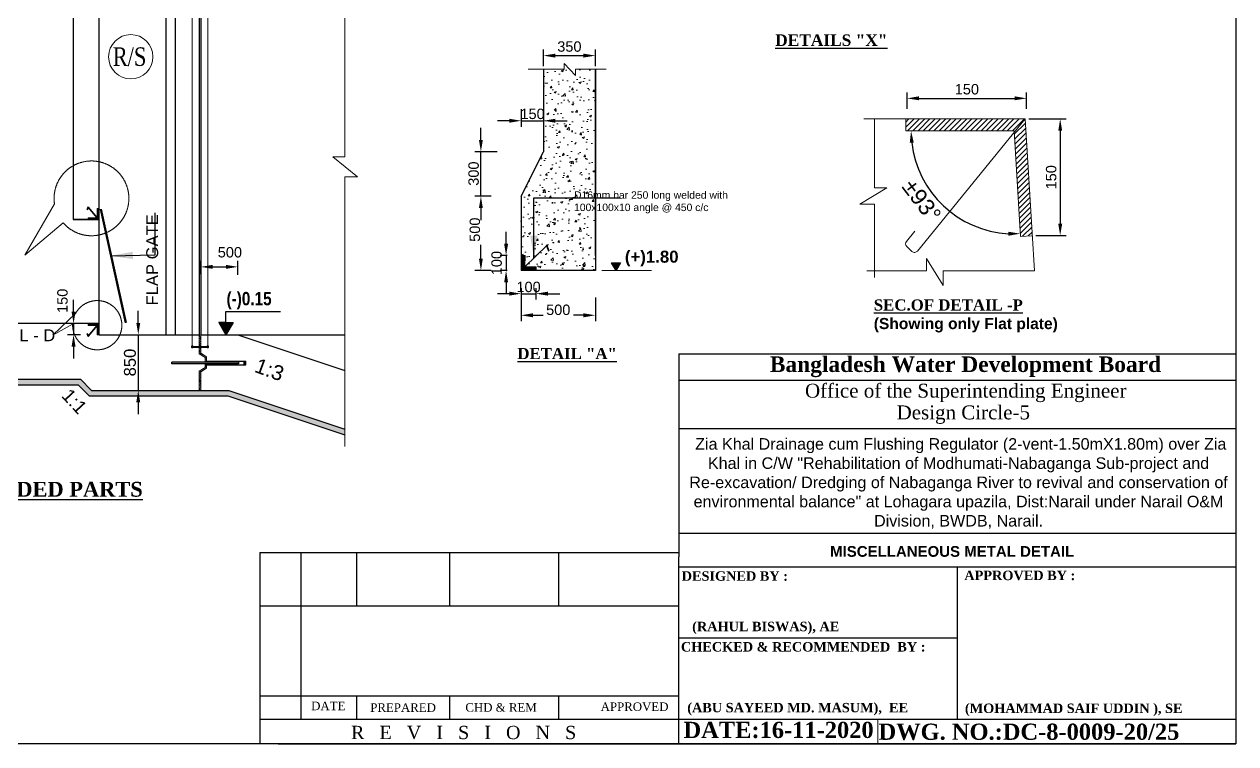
# Model space of a CAD drawing. Extents: x -358915 to 1258323, y -1667244 to -305611.
# Drawn here: x 835896 to 852219, y -1490197 to -1480505 of the extents above; entities that cross this region are included whole.
import ezdxf

# ---------------------------------------------------------------- set-up
doc = ezdxf.new("R2010")
doc.units = 0
doc.header["$LTSCALE"] = 300
doc.header["$MEASUREMENT"] = 0
doc.linetypes.add('DASHED2', pattern=[9.525, 6.35, -3.175])
doc.layers.get('0').update_dxf_attribs({"linetype": 'CONTINUOUS'})
doc.layers.get('DEFPOINTS').update_dxf_attribs({"linetype": 'CONTINUOUS'})
for name, color, linetype, lineweight in [('Dim', 7, 'CONTINUOUS', 9), ('Grid Line_Outer', 7, 'CONTINUOUS', 5), ('HATCH', 252, 'CONTINUOUS', 5), ('Left Bank Profile', 7, 'CONTINUOUS', 25), ('line2', 3, 'CONTINUOUS', 30)]:
    doc.layers.add(name, color=color, linetype=linetype, lineweight=lineweight)
for name, color, linetype in [('DOTTED', 240, 'DASHED2'), ('LINE', 7, 'CONTINUOUS'), ('TEXT', 10, 'CONTINUOUS')]:
    doc.layers.add(name, color=color, linetype=linetype)
doc.styles.add('Arial', font='arial.ttf')
doc.styles.add('DIM', font='isocp3.shx')
doc.styles.add('SH-T2', font='arial.ttf', dxfattribs={"width": 0.8})
doc.dimstyles.new('dim_150', dxfattribs={"dimtxt": 300, "dimasz": 300, "dimexe": 300, "dimexo": 100, "dimgap": 100, "dimtad": 1, "dimdec": 0, "dimzin": 0, "dimdsep": 46, "dimtxsty": 'DIM', "dimcen": 150, "dimclrd": 5, "dimclre": 5, "dimclrt": 7, "dimadec": 0, "dimazin": 0, "dimtfac": 1, "dimtdec": 0, "dimtmove": 0, "dimatfit": 3, "dimfxl": 20, "dimtolj": 1, "dimtzin": 0, "dimarcsym": 0})
doc.dimstyles.new('dim_80', dxfattribs={"dimtxt": 160, "dimasz": 160, "dimexe": 80, "dimexo": 40, "dimgap": 50, "dimtad": 1, "dimdec": 0, "dimzin": 0, "dimdsep": 46, "dimtxsty": 'DIM', "dimcen": 0.09, "dimclrd": 5, "dimclre": 5, "dimclrt": 7, "dimadec": 0, "dimazin": 0, "dimtfac": 1, "dimtdec": 0, "dimtmove": 0, "dimatfit": 3, "dimfxl": 1, "dimtolj": 1, "dimtzin": 0, "dimarcsym": 0})
pattern_1 = [(37.5, (420832.482, -1504263.223), (-0.31496679, 9.63411885), [0, -7.6, 0, -8.5, 0, -8.125]), (7.5, (420832.482, -1504263.223), (8.84888353, 14.11073033), [0, -4.1, 0, -6.85, 0, -2.625]), (327.5, (420826.332, -1504263.223), (15.57070931, 0.02829527), [0, -2.5, 0, -9, 0, -11.75]), (317.5, (420826.332, -1504263.223), (15.03063302, 4.38837782), [0, -1.25, 0, -5.9, 0, -6.75])]

# ---------------------------------------------------------------- blocks, each defined once
blk = doc.blocks.new('*D1010')
at = {"layer": 'DEFPOINTS', "color": 0, "ltscale": 500, "transparency": 16777216}
for p in [(837269, -1484687), (837269, -1485437), (837433, -1485437)]:
    blk.add_point(p, dxfattribs=at)
at = {"layer": 'Dim', "color": 5, "lineweight": -2, "ltscale": 500, "transparency": 16777216}
for p, q in [((837433, -1484527), (837433, -1484367)), ((837309, -1484687), (837513, -1484687)), ((837433, -1484687), (837433, -1485437)), ((837309, -1485437), (837513, -1485437)), ((837433, -1485597), (837433, -1485757))]:
    blk.add_line(p, q, dxfattribs=at)
at = {"layer": 'Dim', "color": 5, "ltscale": 500, "transparency": 16777216}
for points in [[(837406, -1484527), (837459, -1484527), (837433, -1484687)], [(837406, -1485597), (837459, -1485597), (837433, -1485437)]]:
    blk.add_solid(points, dxfattribs=at)
at = {"layer": 'Dim', "color": 7, "ltscale": 500, "transparency": 16777216, "insert": (837321, -1485062), "char_height": 160, "attachment_point": 5, "rotation": 90, "style": 'Arial'}
blk.add_mtext('\\A1;850', dxfattribs=at)
blk = doc.blocks.new('*D1012')
at = {"layer": 'DEFPOINTS', "color": 0, "ltscale": 500, "transparency": 16777216}
for p in [(838774, -1483773), (838274, -1483911), (838774, -1483921)]:
    blk.add_point(p, dxfattribs=at)
at = {"layer": 'Dim', "color": 5, "lineweight": -2, "ltscale": 500, "transparency": 16777216}
for p, q in [((838274, -1483871), (838274, -1483693)), ((838434, -1483773), (838614, -1483773)), ((838774, -1483881), (838774, -1483693))]:
    blk.add_line(p, q, dxfattribs=at)
at = {"layer": 'Dim', "color": 5, "ltscale": 500, "transparency": 16777216}
for points in [[(838434, -1483746), (838434, -1483799), (838274, -1483773)], [(838614, -1483746), (838614, -1483799), (838774, -1483773)]]:
    blk.add_solid(points, dxfattribs=at)
at = {"layer": 'Dim', "color": 7, "ltscale": 500, "transparency": 16777216, "insert": (838667, -1483577), "char_height": 140, "attachment_point": 5, "style": 'Arial'}
blk.add_mtext('\\A1;500', dxfattribs=at)
blk = doc.blocks.new('*D1014')
at = {"layer": 'DEFPOINTS', "color": 0, "ltscale": 500, "transparency": 16777216}
for p in [(836693, -1484537), (836561, -1484687), (836693, -1484687)]:
    blk.add_point(p, dxfattribs=at)
at = {"layer": 'Dim', "color": 5, "lineweight": -2, "ltscale": 500, "transparency": 16777216}
for p, q in [((836561, -1484377), (836561, -1484217)), ((836653, -1484537), (836481, -1484537)), ((836561, -1484537), (836561, -1484687)), ((836653, -1484687), (836481, -1484687)), ((836561, -1484847), (836561, -1485007))]:
    blk.add_line(p, q, dxfattribs=at)
at = {"layer": 'Dim', "color": 5, "ltscale": 500, "transparency": 16777216}
for points in [[(836534, -1484377), (836588, -1484377), (836561, -1484537)], [(836534, -1484847), (836588, -1484847), (836561, -1484687)]]:
    blk.add_solid(points, dxfattribs=at)
at = {"layer": 'Dim', "color": 7, "ltscale": 500, "transparency": 16777216, "insert": (836412, -1484230), "char_height": 140, "attachment_point": 5, "rotation": 90, "style": 'Arial'}
blk.add_mtext('\\A1;150', dxfattribs=at)
blk = doc.blocks.new('*D1021')
at = {"layer": 'DEFPOINTS', "color": 0, "ltscale": 500, "transparency": 16777216}
for p in [(842591, -1481610), (842891, -1481605), (842891, -1481805)]:
    blk.add_point(p, dxfattribs=at)
at = {"layer": 'Dim', "color": 5, "lineweight": -2, "ltscale": 500, "transparency": 16777216}
for p, q in [((842591, -1481650), (842591, -1481885)), ((842891, -1481645), (842891, -1481885)), ((842431, -1481805), (842271, -1481805)), ((842591, -1481805), (842891, -1481805)), ((843051, -1481805), (843211, -1481805))]:
    blk.add_line(p, q, dxfattribs=at)
at = {"layer": 'Dim', "color": 5, "ltscale": 500, "transparency": 16777216}
for points in [[(842431, -1481778), (842431, -1481831), (842591, -1481805)], [(843051, -1481778), (843051, -1481831), (842891, -1481805)]]:
    blk.add_solid(points, dxfattribs=at)
at = {"layer": 'Dim', "color": 7, "ltscale": 500, "transparency": 16777216, "insert": (842745, -1481713), "char_height": 140, "attachment_point": 5, "style": 'Arial'}
blk.add_mtext('\\A1;150', dxfattribs=at)
blk = doc.blocks.new('*D1022')
at = {"layer": 'DEFPOINTS', "color": 0, "ltscale": 500, "transparency": 16777216}
for p in [(842225, -1482822), (842049, -1483822), (842225, -1483822)]:
    blk.add_point(p, dxfattribs=at)
at = {"layer": 'Dim', "color": 5, "lineweight": -2, "ltscale": 500, "transparency": 16777216}
for p, q in [((842185, -1482822), (841969, -1482822)), ((842049, -1482982), (842049, -1483067)), ((842049, -1483662), (842049, -1483476)), ((842185, -1483822), (841969, -1483822))]:
    blk.add_line(p, q, dxfattribs=at)
at = {"layer": 'Dim', "color": 5, "ltscale": 500, "transparency": 16777216}
for points in [[(842022, -1482982), (842075, -1482982), (842049, -1482822)], [(842022, -1483662), (842075, -1483662), (842049, -1483822)]]:
    blk.add_solid(points, dxfattribs=at)
at = {"layer": 'Dim', "color": 7, "ltscale": 500, "transparency": 16777216, "insert": (841968, -1483272), "char_height": 140, "attachment_point": 5, "rotation": 90, "style": 'Arial'}
blk.add_mtext('\\A1;500', dxfattribs=at)
blk = doc.blocks.new('*D1023')
at = {"layer": 'DEFPOINTS', "color": 0, "ltscale": 500, "transparency": 16777216}
for p in [(842049, -1482222), (842307, -1482222), (842225, -1482822)]:
    blk.add_point(p, dxfattribs=at)
at = {"layer": 'Dim', "color": 5, "lineweight": -2, "ltscale": 500, "transparency": 16777216}
for p, q in [((842049, -1482062), (842049, -1481902)), ((842267, -1482222), (841969, -1482222)), ((842049, -1482822), (842049, -1482222)), ((842185, -1482822), (841969, -1482822)), ((842049, -1482982), (842049, -1483142))]:
    blk.add_line(p, q, dxfattribs=at)
at = {"layer": 'Dim', "color": 5, "ltscale": 500, "transparency": 16777216}
for points in [[(842022, -1482062), (842075, -1482062), (842049, -1482222)], [(842022, -1482982), (842075, -1482982), (842049, -1482822)]]:
    blk.add_solid(points, dxfattribs=at)
at = {"layer": 'Dim', "color": 7, "ltscale": 500, "transparency": 16777216, "insert": (841951, -1482517), "char_height": 140, "attachment_point": 5, "rotation": 90, "style": 'Arial'}
blk.add_mtext('\\A1;300', dxfattribs=at)
blk = doc.blocks.new('*D1024')
at = {"layer": 'DEFPOINTS', "color": 0, "ltscale": 500, "transparency": 16777216}
for p in [(842591, -1484021), (842791, -1484021), (842791, -1484134)]:
    blk.add_point(p, dxfattribs=at)
at = {"layer": 'Dim', "color": 5, "lineweight": -2, "ltscale": 500, "transparency": 16777216}
for p, q in [((842431, -1484134), (842271, -1484134)), ((842591, -1484061), (842591, -1484214)), ((842591, -1484134), (842791, -1484134)), ((842791, -1484061), (842791, -1484214)), ((842951, -1484134), (843111, -1484134))]:
    blk.add_line(p, q, dxfattribs=at)
at = {"layer": 'Dim', "color": 5, "ltscale": 500, "transparency": 16777216}
for points in [[(842431, -1484107), (842431, -1484160), (842591, -1484134)], [(842951, -1484107), (842951, -1484160), (842791, -1484134)]]:
    blk.add_solid(points, dxfattribs=at)
at = {"layer": 'Dim', "color": 7, "ltscale": 500, "transparency": 16777216, "insert": (842691, -1484044), "char_height": 140, "attachment_point": 5, "style": 'Arial'}
blk.add_mtext('\\A1;100', dxfattribs=at)
blk = doc.blocks.new('*D1025')
at = {"layer": 'DEFPOINTS', "color": 0, "ltscale": 500, "transparency": 16777216}
for p in [(842443, -1483621), (842388, -1483822), (842443, -1483822)]:
    blk.add_point(p, dxfattribs=at)
at = {"layer": 'Dim', "color": 5, "lineweight": -2, "ltscale": 500, "transparency": 16777216}
for p, q in [((842388, -1483461), (842388, -1483301)), ((842403, -1483621), (842308, -1483621)), ((842388, -1483621), (842388, -1483822)), ((842403, -1483822), (842308, -1483822)), ((842388, -1483982), (842388, -1484142))]:
    blk.add_line(p, q, dxfattribs=at)
at = {"layer": 'Dim', "color": 5, "ltscale": 500, "transparency": 16777216}
for points in [[(842362, -1483461), (842415, -1483461), (842388, -1483621)], [(842362, -1483982), (842415, -1483982), (842388, -1483822)]]:
    blk.add_solid(points, dxfattribs=at)
at = {"layer": 'Dim', "color": 7, "ltscale": 500, "transparency": 16777216, "insert": (842261, -1483722), "char_height": 140, "attachment_point": 5, "rotation": 90, "style": 'Arial'}
blk.add_mtext('\\A1;100', dxfattribs=at)
blk = doc.blocks.new('*D1026')
at = {"layer": 'DEFPOINTS', "color": 0, "ltscale": 500, "transparency": 16777216}
for p in [(842591, -1484146), (843591, -1484146), (843591, -1484425)]:
    blk.add_point(p, dxfattribs=at)
at = {"layer": 'Dim', "color": 5, "lineweight": -2, "ltscale": 500, "transparency": 16777216}
for p, q in [((842591, -1484186), (842591, -1484505)), ((843591, -1484186), (843591, -1484505)), ((842751, -1484425), (842887, -1484425)), ((843431, -1484425), (843296, -1484425))]:
    blk.add_line(p, q, dxfattribs=at)
at = {"layer": 'Dim', "color": 5, "ltscale": 500, "transparency": 16777216}
for points in [[(842751, -1484398), (842751, -1484452), (842591, -1484425)], [(843431, -1484398), (843431, -1484452), (843591, -1484425)]]:
    blk.add_solid(points, dxfattribs=at)
at = {"layer": 'Dim', "color": 7, "ltscale": 500, "transparency": 16777216, "insert": (843091, -1484352), "char_height": 140, "attachment_point": 5, "style": 'Arial'}
blk.add_mtext('\\A1;500', dxfattribs=at)
blk = doc.blocks.new('*D1027')
at = {"layer": 'DEFPOINTS', "color": 0, "ltscale": 500, "transparency": 16777216}
for p in [(843591, -1480927), (842891, -1481110), (843591, -1481110)]:
    blk.add_point(p, dxfattribs=at)
at = {"layer": 'Dim', "color": 5, "lineweight": -2, "ltscale": 500, "transparency": 16777216}
for p, q in [((842891, -1481070), (842891, -1480847)), ((843591, -1481070), (843591, -1480847)), ((843051, -1480927), (843431, -1480927))]:
    blk.add_line(p, q, dxfattribs=at)
at = {"layer": 'Dim', "color": 5, "ltscale": 500, "transparency": 16777216}
for points in [[(843051, -1480901), (843051, -1480954), (842891, -1480927)], [(843431, -1480901), (843431, -1480954), (843591, -1480927)]]:
    blk.add_solid(points, dxfattribs=at)
at = {"layer": 'Dim', "color": 7, "ltscale": 500, "transparency": 16777216, "insert": (843241, -1480806), "char_height": 140, "attachment_point": 5, "style": 'Arial'}
blk.add_mtext('\\A1;350', dxfattribs=at)
blk = doc.blocks.new('huk')
at = {"layer": 'Dim'}
h = blk.add_hatch(dxfattribs=at)
h.set_pattern_fill('ANSI31', color=15)
h.set_pattern_definition([(45, (-358365.36117, -19477.47705), (-0.08838834765, 0.08838834765), [])])
h.paths.add_polyline_path([(13, 3, 0.75964), (-13, 3), (-94, 3, 4.674984), (-94, -6), (-12, -6, 0.637498), (12, -6), (94, -6, 4.674984), (94, 3)])
h.paths.add_polyline_path([(-6, 0, -1), (6, 0, -1)], flags=16)
at = {"layer": 'DOTTED', "color": 8}
for points in [[(-94, 3), (-13, 3)], [(13, 3), (94, 3)], [(-94, -6), (-12, -6)], [(12, -6), (94, -6)]]:
    blk.add_lwpolyline(points, dxfattribs=at)
blk.add_circle((0, 0), 6.04, dxfattribs=at)
for centre, radius, start, end in [((-104, -1), 11, 24.1477, 335.8523), ((0, 0), 13, 15.5565, 164.4435), ((104, -1), 11, 204.1477, 155.8523), ((0, 0), 13, 204.9652, 335.0348)]:
    blk.add_arc(centre, radius, start, end, dxfattribs=at)
blk = doc.blocks.new('*D1028')
at = {"layer": 'DEFPOINTS', "color": 0, "ltscale": 500, "transparency": 16777216}
for p in [(847774, -1481940), (849232, -1481940), (849232, -1481940), (848586, -1483169), (849317, -1483362)]:
    blk.add_point(p, dxfattribs=at)
at = {"layer": 'Dim', "color": 5, "lineweight": -2, "ltscale": 500, "transparency": 16777216}
blk.add_arc((849232, -1481940), 1388, 186.6062, 266.8022, dxfattribs=at)
at = {"layer": 'Dim', "color": 5, "ltscale": 500, "transparency": 16777216}
for points in [[(847826, -1482102), (847880, -1482099), (847844, -1481940)], [(849155, -1483300), (849155, -1483353), (849315, -1483326)]]:
    blk.add_solid(points, dxfattribs=at)
at = {"layer": 'Dim', "color": 7, "ltscale": 500, "transparency": 16777216, "insert": (847987, -1482882), "char_height": 140, "attachment_point": 5, "rotation": 307.1104, "style": 'Arial'}
blk.add_mtext('\\A1;{\\H1.5625x;%%P93°}', dxfattribs=at)
blk = doc.blocks.new('*D1029')
at = {"layer": 'DEFPOINTS', "color": 0, "ltscale": 500, "transparency": 16777216}
for p in [(849392, -1481780), (849486, -1483352), (849853, -1483352)]:
    blk.add_point(p, dxfattribs=at)
at = {"layer": 'Dim', "color": 5, "lineweight": -2, "ltscale": 500, "transparency": 16777216}
for p, q in [((849432, -1481780), (849933, -1481780)), ((849853, -1481940), (849853, -1483192)), ((849526, -1483352), (849933, -1483352))]:
    blk.add_line(p, q, dxfattribs=at)
at = {"layer": 'Dim', "color": 5, "ltscale": 500, "transparency": 16777216}
for points in [[(849827, -1481940), (849880, -1481940), (849853, -1481780)], [(849827, -1483192), (849880, -1483192), (849853, -1483352)]]:
    blk.add_solid(points, dxfattribs=at)
at = {"layer": 'Dim', "color": 7, "ltscale": 500, "transparency": 16777216, "insert": (849732, -1482566), "char_height": 140, "attachment_point": 5, "rotation": 90, "style": 'Arial'}
blk.add_mtext('\\A1;150', dxfattribs=at)
blk = doc.blocks.new('*D1030')
at = {"layer": 'DEFPOINTS', "color": 0, "ltscale": 500, "transparency": 16777216}
for p in [(849400, -1481503), (847791, -1481682), (849400, -1481682)]:
    blk.add_point(p, dxfattribs=at)
at = {"layer": 'Dim', "color": 5, "lineweight": -2, "ltscale": 500, "transparency": 16777216}
for p, q in [((847791, -1481642), (847791, -1481423)), ((847951, -1481503), (849240, -1481503)), ((849400, -1481642), (849400, -1481423))]:
    blk.add_line(p, q, dxfattribs=at)
at = {"layer": 'Dim', "color": 5, "ltscale": 500, "transparency": 16777216}
for points in [[(847951, -1481476), (847951, -1481529), (847791, -1481503)], [(849240, -1481476), (849240, -1481529), (849400, -1481503)]]:
    blk.add_solid(points, dxfattribs=at)
at = {"layer": 'Dim', "color": 7, "ltscale": 500, "transparency": 16777216, "insert": (848596, -1481381), "char_height": 140, "attachment_point": 5, "style": 'Arial'}
blk.add_mtext('\\A1;150', dxfattribs=at)

msp = doc.modelspace()

# ---------------------------------------------------------------- hatches: boundary and pattern name
at = {"lineweight": 15}
h = msp.add_hatch(dxfattribs=at)
h.set_pattern_fill('ANSI31', color=256, scale=400)
h.set_pattern_definition([(45, (580459.48, -1501790.67), (-35.355339, 35.355339), [])])
h.paths.add_polyline_path([(849383, -1481780.4), (847773.5, -1481780.4), (847773.5, -1481940.4), (849232.2, -1481940.4), (849316.9, -1483362.3), (849476.6, -1483352.8)])
at = {"layer": 'Dim'}
h = msp.add_hatch(dxfattribs=at)
h.set_pattern_fill('AR-CONC', color=8, scale=40)
h.set_pattern_definition([(50, (554507.2, -1522727.68), (286.90407, -25.10085), [30, -330]), (355, (554507.2, -1522727.68), (-55.50053, 300.87685), [24, -264]), (100.45144, (554531.12, -1522729.77), (231.40354, 275.776), [25.49608, -280.45684]), (46.1842, (554507.2, -1522647.68), (426.89653, -66.2077), [45, -495]), (96.63564, (554542.8, -1522653.2), (373.8648, 389.64744), [38.24414, -420.6855]), (351.18416, (554507.2, -1522647.7), (373.8648, 389.64744), [36, -396]), (21, (554547.2, -1522667.68), (238.76282, -161.04756), [30, -330]), (326, (554547.2, -1522667.68), (97.32613, 290.06002), [24, -264]), (71.45144, (554567.1, -1522681.1), (336.08895, 129.01246), [25.49608, -280.45684]), (37.5, (554507.21, -1522727.68), (4.863942, 133.15754), [0, -260.8, 0, -268, 0, -265]), (7.5, (554507.21, -1522727.68), (105.227815, 157.764685), [0, -152.8, 0, -254.8, 0, -101]), (327.5, (554418.01, -1522727.68), (213.528974, -9.02195), [0, -100, 0, -312, 0, -414]), (317.5, (554378, -1522727.68), (233.27447, 40.04199), [0, -130, 0, -207.2, 0, -294])])
h.paths.add_polyline_path([(842591.3, -1482821.8), (842591.3, -1483621.8), (842644.1, -1483621.8), (842640, -1483774.2), (842841.3, -1483774.2), (842841.3, -1483821.8), (842937.4, -1483821.8), (843591.3, -1483821.8), (843591.3, -1481108.1), (843322.2, -1481108.1), (843322.2, -1481193.9), (843171, -1481032.4), (843171, -1481108.1), (842891.3, -1481108.1), (842891.3, -1482221.8)])
h = msp.add_hatch(dxfattribs=at)
h.set_pattern_fill('ANSI31', color=8, scale=0.315)
h.set_pattern_definition([(45, (735423.417193, -1516916.415108), (-0.027842329509, 0.027842329509), [])])
h.paths.add_polyline_path([(843930.3, -1483719.1), (843869.7, -1483719.1), (843869.7, -1483821.7)])
h.paths.add_polyline_path([(843869.7, -1483719.1), (843809, -1483719.1), (843869.7, -1483821.7)])
h = msp.add_hatch(dxfattribs=at)
h.set_pattern_fill('ANSI31', color=8, scale=0.5)
h.set_pattern_definition([(45, (666476.70377, -1537218.00254), (-0.044194173824, 0.044194173824), [])])
h.paths.add_polyline_path([(838709.9, -1484523.8), (838613.6, -1484523.8), (838613.6, -1484686.7)])
h.paths.add_polyline_path([(838613.6, -1484523.8), (838517.4, -1484523.8), (838613.6, -1484686.7)])
h = msp.add_hatch(dxfattribs=at)
h.set_pattern_fill('AR-SAND', color=8, scale=5)
h.set_pattern_definition(pattern_1)
h.paths.add_polyline_path([(838254.1, -1484686.7), (838274.1, -1484686.7), (838274.1, -1484936.7), (838354.1, -1484986.7), (838354.1, -1485030.6), (838334.1, -1485030.6), (838334.1, -1484993.8), (838254.1, -1484943.8)])
h = msp.add_hatch(color=15, dxfattribs=at)
h.dxf.hatch_style = 1
h.paths.add_polyline_path([(837884.3, -1485057.6), (837884.3, -1485077.6), (838783.7, -1485077.6), (838783.7, -1485057.6)])
h = msp.add_hatch(dxfattribs=at)
h.set_pattern_fill('AR-SAND', color=8, scale=5)
h.set_pattern_definition(pattern_1)
h.paths.add_polyline_path([(838254, -1485436.6), (838274, -1485436.6), (838274.1, -1485186.7), (838354.1, -1485136.7), (838354.1, -1485092.8), (838334.1, -1485092.8), (838334.1, -1485129.6), (838254.1, -1485179.6)])
h = msp.add_hatch(color=15, dxfattribs=at)
h.dxf.hatch_style = 1
h.paths.add_polyline_path([(838858.6, -1485042.8), (838884.1, -1485042.8), (838884, -1485092.8), (838858.5, -1485092.8)])
at = {"layer": 'Grid Line_Outer', "ltscale": 2}
h = msp.add_hatch(color=1, dxfattribs=at)
h.dxf.hatch_style = 1
h.paths.add_polyline_path([(836755.9, -1483136.7), (836758, -1483112.9), (836879.6, -1483112.9), (836877.6, -1482985.6), (836904, -1482985.6), (836904, -1483136.7)])
h = msp.add_hatch(color=1, dxfattribs=at)
h.dxf.hatch_style = 1
h.paths.add_polyline_path([(842791.3, -1483821.8), (842791.3, -1483774.2), (842640, -1483774.2), (842644.1, -1483621.8), (842591.3, -1483621.8), (842591.3, -1483821.8)])
h = msp.add_hatch(color=1, dxfattribs=at)
h.dxf.hatch_style = 1
h.paths.add_polyline_path([(836757.4, -1484536.7), (836757.4, -1484561), (836879.9, -1484561), (836879.8, -1484686.7), (836903.9, -1484686.7), (836903.9, -1484536.9)])
at = {"layer": 'HATCH', "lineweight": 15}
h = msp.add_hatch(dxfattribs=at)
h.set_pattern_fill('AR-CONC', color=2, scale=20)
h.set_pattern_definition([(50, (700863.17, -1493136.25), (143.45204, -12.55043), [15, -165]), (355, (700863.17, -1493136.25), (-27.75027, 150.43843), [12, -132]), (100.45144, (700875.12, -1493137.3), (115.70177, 137.888), [12.74804, -140.22842]), (46.1842, (700863.17, -1493096.25), (213.44827, -33.10386), [22.5, -247.5]), (96.63564, (700880.96, -1493099.01), (186.9324, 194.82372), [19.12207, -210.34275]), (351.18416, (700863.17, -1493096.25), (186.9324, 194.82372), [18, -198]), (21, (700883.17, -1493106.25), (119.38141, -80.52378), [15, -165]), (326, (700883.17, -1493106.25), (48.66307, 145.03001), [12, -132]), (71.45144, (700893.12, -1493112.96), (168.04448, 64.50623), [12.74804, -140.22842]), (37.5, (700863.17, -1493136.253), (2.431971, 66.57877), [0, -130.4, 0, -134, 0, -132.5]), (7.5, (700863.17, -1493136.25), (52.613907, 78.882342), [0, -76.4, 0, -127.4, 0, -50.5]), (327.5, (700818.57, -1493136.253), (106.764487, -4.510974), [0, -50, 0, -156, 0, -207]), (317.5, (700798.57, -1493136.25), (116.637234, 20.020996), [0, -65, 0, -103.6, 0, -147])])
h.paths.add_polyline_path([(836772.9, -1485511.7), (836622.9, -1485361.7), (830454.1, -1485361.7), (827968.2, -1485361.7), (826590.1, -1485821), (826590.1, -1485741.9), (827956, -1485286.7), (830454.1, -1485286.7), (836653.9, -1485286.7), (836803.9, -1485436.7), (838274, -1485436.7), (838652.2, -1485436.7), (840216.2, -1485958), (840216.2, -1486037.1), (838640.1, -1485511.7)])

# ---------------------------------------------------------------- linework, layer by layer
at = {"lineweight": 15}
for p, q in [((847205.6, -1481780.4), (849383, -1481780.4)), ((849383, -1481780.4), (849504.9, -1483826.6)), ((847773.5, -1481940.4), (849232.2, -1481940.4)), ((849232.2, -1481940.4), (849316.9, -1483362.3)), ((849316.9, -1483362.3), (849476.6, -1483352.8))]:
    msp.add_line(p, q, dxfattribs=at)
for p, q in [((838334.1, -1485042), (838884.1, -1485042.8)), ((838334.1, -1485092.8), (838884, -1485092.8))]:
    msp.add_line(p, q)
at = {"color": 5}
for points in [[(843869.7, -1483821.7), (843808.5, -1483719.1), (843930.3, -1483719.1), (843869.7, -1483821.7)], [(838613.6, -1484686.7), (838613.6, -1484372.6), (839347.6, -1484372.6)], [(838613.6, -1484686.7), (838613.6, -1484523.8), (838517.4, -1484523.8), (838613.6, -1484686.7)], [(838613.6, -1484686.7), (838613.6, -1484523.8), (838709.9, -1484523.8), (838613.6, -1484686.7)]]:
    msp.add_lwpolyline(points, dxfattribs=at)
at = {"color": 7}
for points in [[(838274.1, -1484686.7), (838774, -1484686.7), (840216.2, -1485167.5)], [(838274, -1485436.7), (838652.2, -1485436.7), (840216.2, -1485958)], [(838274, -1485511.7), (838640.1, -1485511.7), (840216.2, -1486037.1)]]:
    msp.add_lwpolyline(points, dxfattribs=at)
for points in [[(838858.5, -1485092.8), (838858.6, -1485042.8)], [(838884, -1485092.8), (838884.1, -1485042.8)]]:
    msp.add_lwpolyline(points)
at = {"layer": 'Dim', "color": 5, "linetype": 'DASHED2', "ltscale": 800000}
for points in [[(838160, -1484838.5), (838160, -1478855.4)], [(838368.4, -1484838.5), (838368.4, -1479339.5)]]:
    msp.add_lwpolyline(points, dxfattribs=at)
at = {"layer": 'Dim', "lineweight": 15}
msp.add_lwpolyline([(843738.4, -1481108.1), (843322.2, -1481108.1), (843322.2, -1481193.9), (843171, -1481032.4), (843171, -1481108.1), (842685.1, -1481108.1)], dxfattribs=at)
at = {"layer": 'Dim', "color": 1, "linetype": 'DASHED2', "ltscale": 2000}
for points in [[(836422.9, -1483181, 6.9169206), (836304, -1482921.7), (835903.2, -1483617.3), (836422.9, -1483181)], [(836548.7, -1484545.1, 8.5603748), (836589.9, -1484397.9), (836282.2, -1484694.4), (836548.7, -1484545.1)]]:
    msp.add_lwpolyline(points, format="xyb", dxfattribs=at)
at = {"layer": 'Dim', "color": 13, "lineweight": 30, "ltscale": 50}
for points in [[(836918.3, -1482997.3), (837258.4, -1484527.3)], [(836933, -1482997.3), (837267.9, -1484522.6)]]:
    msp.add_lwpolyline(points, dxfattribs=at)
at = {"layer": 'Grid Line_Outer', "color": 1, "ltscale": 2}
for p, q in [((836755.7, -1483136.7), (836757.7, -1483112.9)), ((836755.9, -1483136.7), (836758, -1483112.9)), ((842791.3, -1483821.8), (842791.3, -1483774.2)), ((836757.4, -1484536.7), (836757.4, -1484561))]:
    msp.add_line(p, q, dxfattribs=at)
at = {"layer": 'Grid Line_Outer', "color": 1, "lineweight": 35, "ltscale": 2}
for points in [[(836879.6, -1483112.9), (836757.2, -1482968.2), (836742.6, -1483006.1)], [(842640, -1483774.2), (842934.9, -1483484.7), (842964, -1483560.5)], [(836879.9, -1484561), (836759.7, -1484707.6), (836744.6, -1484669.9)]]:
    msp.add_lwpolyline(points, dxfattribs=at)
at = {"layer": 'Grid Line_Outer', "color": 1, "ltscale": 2}
for points in [[(836755.9, -1483136.7), (836904, -1483136.7), (836904, -1482985.6), (836877.6, -1482985.6), (836879.6, -1483112.9), (836758, -1483112.9)], [(842937.4, -1483821.8), (842591.3, -1483821.8), (842591.3, -1483621.8), (842644.1, -1483621.8), (842640, -1483774.2), (842791.3, -1483774.2)], [(836757.4, -1484536.7), (836903.9, -1484536.9), (836903.9, -1484686.7), (836879.8, -1484686.7), (836879.9, -1484561), (836757.4, -1484561)]]:
    msp.add_lwpolyline(points, dxfattribs=at)
at = {"layer": 'HATCH', "color": 8, "lineweight": 15}
for p, q in [((847773.5, -1481940.4), (847773.5, -1481780.4)), ((842591.3, -1483421.1), (842591.3, -1483821.8)), ((842644.1, -1483621.8), (842591.3, -1483621.8)), ((842644.1, -1483621.8), (842640, -1483774.2)), ((843017.5, -1483821.8), (842591.3, -1483821.8)), ((842640, -1483774.2), (842791.3, -1483774.2)), ((842791.3, -1483774.2), (842791.3, -1483821.8))]:
    msp.add_line(p, q, dxfattribs=at)
at = {"layer": 'HATCH', "color": 3, "lineweight": 9}
msp.add_lwpolyline([(840216.2, -1486193.3), (840216.2, -1482559.9), (840387, -1482559.9), (840054.3, -1482290.4), (840216.2, -1482290.4), (840216.2, -1479284.1)], dxfattribs=at)
at = {"layer": 'HATCH', "color": 5, "lineweight": 15}
for points in [[(847353, -1481780.4), (847353, -1482707.5), (847519.4, -1482707.5), (847155, -1482929.2), (847352.1, -1482929.2), (847352.1, -1483918)], [(847247, -1483825.6), (848053.6, -1483825.6), (848053.6, -1483659.3), (848275.3, -1484023.7), (848275.3, -1483826.6), (849504.9, -1483826.6)]]:
    msp.add_lwpolyline(points, dxfattribs=at)
at = {"layer": 'HATCH', "color": 13, "lineweight": 15}
msp.add_lwpolyline([(847894.6, -1483289.8), (847782.1, -1483429, 0.3894364), (847786.4, -1483496.5), (847856.6, -1483563.9, 0.4378671), (847929.9, -1483559.5), (849383, -1481780.4)], format="xyb", dxfattribs=at)
at = {"layer": 'HATCH', "color": 8, "lineweight": 15}
msp.add_lwpolyline([(843675.8, -1483821.8), (844347.8, -1483821.8)], dxfattribs=at)
at = {"layer": 'HATCH', "color": 3, "lineweight": 15}
msp.add_circle((837331.5, -1480942.4), 298.6, dxfattribs=at)
at = {"layer": 'Left Bank Profile'}
msp.add_lwpolyline([(839317.1, -1490196.5), (852218.5, -1490196.5)], dxfattribs=at)
msp.add_lwpolyline([(839317.1, -1490196.5), (852218.5, -1490196.5)], dxfattribs=at)
at = {"layer": 'LINE', "ltscale": 500}
for p, q in [((836554.1, -1478986.7), (836554.1, -1483136.7)), ((836903.9, -1483136.7), (836554.1, -1483136.7)), ((836554.1, -1483136.7), (836904, -1483136.7)), ((836903.9, -1484536.7), (828354.1, -1484536.7)), ((836903.9, -1484686.7), (838254.1, -1484686.7))]:
    msp.add_line(p, q, dxfattribs=at)
at = {"layer": 'LINE'}
for p, q in [((838774, -1484686.7), (840216.2, -1484686.7)), ((844713.7, -1484942.3), (852218.5, -1484942.3)), ((844713.7, -1484942.3), (844713.7, -1487678)), ((844713.7, -1485298.2), (852218.5, -1485298.2)), ((844713.7, -1485948.1), (852218.5, -1485948.1)), ((844713.7, -1487360.5), (852218.5, -1487360.5)), ((839071.3, -1487618.3), (844553.2, -1487618.3)), ((839071.3, -1487618.3), (839071.3, -1490196.5)), ((839461.5, -1487618.3), (844713.7, -1487618.3)), ((839625, -1487618.3), (839625, -1489863.5)), ((839625, -1487618.3), (839625, -1489863.5)), ((839625, -1487618.3), (839625, -1489863.5)), ((839625, -1487618.3), (839625, -1489863.5)), ((840371.3, -1487618.3), (840371.3, -1488338.4)), ((841628.6, -1488338.4), (841628.6, -1487618.2)), ((843099, -1488338.4), (843099, -1487618.3)), ((844713.7, -1490196.5), (844713.7, -1487678)), ((844713.7, -1487815), (852218.5, -1487815)), ((848466.1, -1487815), (848466.1, -1489863.5)), ((839071.3, -1488338.4), (844553.2, -1488338.4)), ((839461.5, -1488338.4), (844713.7, -1488338.4)), ((844713.7, -1488767.8), (848466.1, -1488767.8)), ((839071.3, -1489550.4), (844553.2, -1489550.4)), ((839461.5, -1489550.4), (844713.7, -1489550.4)), ((839461.5, -1489550.4), (844553.2, -1489550.4)), ((839461.5, -1489550.4), (844553.2, -1489550.4)), ((840371.3, -1489550.4), (840371.3, -1489863.5)), ((841628.6, -1489863.5), (841628.6, -1489550.4)), ((843099, -1489863.5), (843099, -1489550.4)), ((839071.3, -1489863.5), (844553.2, -1489863.5)), ((839461.5, -1489863.5), (844713.7, -1489863.5)), ((839461.5, -1489863.5), (844553.2, -1489863.5)), ((839461.5, -1489863.5), (844553.2, -1489863.5)), ((844713.7, -1489863.5), (852218.5, -1489863.5)), ((846121.8, -1489863.5), (852218.5, -1489863.5)), ((846121.8, -1489863.5), (852218.5, -1489863.5)), ((846121.8, -1489863.5), (852218.5, -1489863.5))]:
    msp.add_line(p, q, dxfattribs=at)
at = {"layer": 'LINE', "lineweight": 9}
msp.add_line((852218.5, -1484942.3), (852218.5, -1490196.5), dxfattribs=at)
at = {"layer": 'LINE', "color": 7, "lineweight": 9}
for p, q in [((847396, -1489863.5), (847396, -1490196.5)), ((844963.5, -1490196.5), (839071.3, -1490196.5)), ((852218.5, -1490196.5), (844963.5, -1490196.5)), ((850670.3, -1490196.5), (851177.7, -1490196.5))]:
    msp.add_line(p, q, dxfattribs=at)
at = {"layer": 'LINE'}
msp.add_lwpolyline([(852218.5, -1490196.5), (826179.3, -1490196.5), (826179.3, -1471783.1), (852218.5, -1471783.1)], close=True, dxfattribs=at)
at = {"layer": 'LINE', "ltscale": 500}
for points in [[(836903.9, -1484686.7), (836904.1, -1478286.7)], [(837804.1, -1478286.7), (837804.2, -1484686.7)], [(837929.1, -1478286.7), (837929.2, -1484686.7)], [(838254.1, -1479396.6), (838254.1, -1484686.7)], [(838274.1, -1479386.6), (838274.1, -1484686.7)], [(843591.3, -1483621.8), (843591.3, -1481108.1), (843591.3, -1483821.8), (842591.3, -1483821.8)], [(842891.3, -1481109.9), (842891.3, -1482221.8)], [(842891.3, -1481109.9), (842891.3, -1482221.8)], [(842591.3, -1482821.8), (842891.3, -1482221.8)], [(842591.3, -1482821.8), (842591.3, -1483821.8)], [(827968.2, -1485286.7), (830454.1, -1485286.7), (836653.9, -1485286.7), (836803.9, -1485436.7), (838254, -1485436.7)], [(827968.2, -1485361.7), (830454.1, -1485361.7), (836622.9, -1485361.7), (836772.9, -1485511.7), (838640.1, -1485511.7)], [(838254.1, -1485436.7), (838274, -1485436.7)]]:
    msp.add_lwpolyline(points, dxfattribs=at)
at = {"layer": 'LINE', "lineweight": 15}
for points in [[(838254.1, -1484686.7), (838254.1, -1484943.8), (838334.1, -1484993.8), (838334.1, -1485057.6)], [(838274.1, -1484686.7), (838274.1, -1484936.7), (838354.1, -1484986.7), (838354.1, -1485042.1)], [(838334.1, -1485077.6), (838334.1, -1485129.6), (838254.1, -1485179.6), (838254, -1485436.7)], [(838354.1, -1485092.8), (838354.1, -1485136.7), (838274.1, -1485186.7), (838274, -1485436.7)]]:
    msp.add_lwpolyline(points, dxfattribs=at)
at = {"layer": 'line2', "color": 2}
msp.add_line((837884.3, -1485077.6), (837884.3, -1485057.6), dxfattribs=at)
at = {"layer": 'line2', "color": 1}
for points in [[(838254.1, -1484856.7), (838258.3, -1484860.1), (838264.2, -1484861.5), (838270.5, -1484859.9), (838274.1, -1484857)], [(838254, -1485436.7), (838274, -1485436.7)]]:
    msp.add_lwpolyline(points, dxfattribs=at)
at = {"layer": 'line2', "color": 2}
for points in [[(838783.7, -1485057.6), (837884.3, -1485057.6)], [(838783.7, -1485077.6), (837884.3, -1485077.6)], [(838783.7, -1485057.6), (838783.7, -1485077.6)]]:
    msp.add_lwpolyline(points, dxfattribs=at)

# ---------------------------------------------------------------- block references
at = {"layer": 'line2', "color": 1}
msp.add_blockref('huk', (838264.2, -1484848.5), dxfattribs=at)

# ---------------------------------------------------------------- texts
at = {"layer": 'LINE', "color": 4, "char_height": 150, "width": 8809.359, "attachment_point": 4}
for s, insert in [('\\pxqc;{\\fTimes New Roman|b1|i0|c0|p18;\\H1.0309x;\\L\\C6;DETAILS "X"\\P\\H0.99996x;\\P\\pq*;\\fArial Narrow|b0|i0|c0|p34;\\H0.97x;\\C256; }', (842364.9, -1480975.7)), ('{\\fTimes New Roman|b1|i0|c0|p18;\\L\\C6;SEC.OF DETAIL -P\\P\\fArial|b1|i0|c0|p34;\\l\\C0;(Showing only Flat plate)}', (847341.7, -1484434.2)), ('{\\fTimes New Roman|b1|i0|c0|p18;\\L\\C6;DETAIL "A"}', (842539.8, -1484940.7)), ('{\\fTimes New Roman|b1|i0|c0|p18;\\H1.3333x;\\L\\C6;SECTION OF CENTRAL PART SHOWING EMBEDED PARTS }', (828933.4, -1486770.8))]:
    msp.add_mtext(s, dxfattribs=dict(at, insert=insert))
at = {"layer": 'LINE', "color": 7, "lineweight": 9}
for s, insert, char_height, width, attachment_point in [('{\\fTimes New Roman|b1|i0|c0|p18;Bangladesh Water Development Board}', (845941.2, -1484979.5), 209.082, 7510.164, 1), ('{\\fTimes New Roman|b0|i0|c0|p18;Office of the Superintending Engineer}', (846415.1, -1485347.1), 187.108, 6720.876, 1), ('{\\fTimes New Roman|b0|i0|c0|p18;Design Circle-5}', (847649.3, -1485639.7), 187.108, 6720.876, 1), ('\\A1;{\\fArial|b0|i0|c0|p34; Zia Khal Drainage cum Flushing Regulator (2-vent-1.50mX1.80m) over Zia Khal in\\A0;\\C256; C/W "Rehabilitatio\\A1;\\C7;n of Modhumati-Nabaganga Sub-project and Re-excavation/ Dredging of\\C256; Nabaganga River to revival and conservation of environmental balance" at Lohagara upazila, Dist:Narail under Narail O&M Division, BWDB, Narail.}', (848483.8, -1487299), 155.2, 7422.011, 8), ('{\\fArial|b1|i0|c0|p34;\\C0;MISCELLANEOUS METAL DETAIL}', (848397.7, -1487680.2), 144.635, 7133.607, 8)]:
    msp.add_mtext(s, dxfattribs=dict(at, insert=insert, char_height=char_height, width=width, attachment_point=attachment_point))
at = {"layer": 'LINE', "color": 7, "lineweight": 9, "attachment_point": 1}
for s, insert, char_height in [('{\\fTimes New Roman|b1|i0|c0|p18;DESIGNED BY :}', (844754, -1487873.2), 127.285), ('{\\fTimes New Roman|b1|i0|c0|p18;APPROVED BY :}', (848561.3, -1487865), 127.285), ('{\\fTimes New Roman|b1|i0|c0|p18;\\C0;(RAHUL BISWAS), AE}', (844895.1, -1488553.2), 127.285), ('{\\fTimes New Roman|b1|i0|c0|p18;CHECKED & RECOMMENDED  BY :}', (844743.5, -1488826.9), 127.285), ('{\\fTimes New Roman|b0|i0|c0|p18;DATE }', (839761.8, -1489629.5), 114.556), ('{\\fTimes New Roman|b0|i0|c0|p18;PREPARED\\fTimes New Roman|b1|i0|c0|p18; }', (840558.4, -1489652), 114.556), ('{\\fTimes New Roman|b0|i0|c0|p18;CHD & REM }', (841839.3, -1489649.6), 114.556), ('{\\fTimes New Roman|b0|i0|c0|p18;APPROVED}', (843662.2, -1489639.7), 114.556), ('{\\fTimes New Roman|b1|i0|c0|p18;\\C0;(ABU SAYEED MD. MASUM),  EE }', (844829, -1489646), 127.285), ('{\\fTimes New Roman|b1|i0|c0|p18;\\C0;(MOHAMMAD SAIF UDDIN ), SE}', (848569.4, -1489654.8), 127.285), ('{\\fTimes New Roman|b0|i0|c0|p18;R   E   V   I   S   I   O   N   S}', (840299, -1489954.9), 178.994), ('{\\fTimes New Roman|b1|i0|c0|p18;DATE:16-11-2020}', (844778.2, -1489900.6), 218.093), ('{\\fTimes New Roman|b0|i0|c0|p18; \\fTimes New Roman|b1|i0|c0|p18;DWG. NO.:DC-8-0009-20/25}', (847323.1, -1489925.3), 218.093)]:
    msp.add_mtext(s, dxfattribs=dict(at, insert=insert, char_height=char_height))
at = {"layer": 'TEXT', "ltscale": 500, "style": 'Arial'}
for s, height, rotation, p in [('1:3', 200, 339.8237, (838984.7, -1485183.4)), ('1:1', 180, 312.92807, (836388.4, -1485517.1))]:
    msp.add_text(s, height=height, rotation=rotation, dxfattribs=at).set_placement(p)
at = {"layer": 'TEXT', "color": 1, "insert": (837542.3, -1480942.8), "char_height": 250, "width": 630.168, "attachment_point": 6, "style": 'SH-T2'}
msp.add_mtext('{\\fTimes New Roman|b0|i0|c0|p18;R/S}', dxfattribs=at)
at = {"layer": 'TEXT', "insert": (846028.7, -1482903.3), "char_height": 100, "width": 2725.449, "attachment_point": 6, "style": 'Arial'}
msp.add_mtext('\\pxql;{\\C7;D16mm bar 250 long welded with 100x100x10 angle @ 450 c/c}', dxfattribs=at)
at = {"layer": 'TEXT', "color": 2, "insert": (837621.7, -1483063.1), "char_height": 160, "attachment_point": 6, "rotation": 90, "style": 'Arial'}
msp.add_mtext('\\pxql;FLAP GATE', dxfattribs=at)
at = {"layer": 'TEXT', "color": 6, "attachment_point": 4, "style": 'Arial'}
for s, insert, char_height, width in [('{\\fArial|b1|i0|c0|p34;(+)1.80}', (843988.4, -1483660, 0), 162, 515.142), ('{\\fArial Narrow|b1|i0|c0|p34;(-)0.15}', (838621.8, -1484227.9, 0), 180, 572.38)]:
    msp.add_mtext(s, dxfattribs=dict(at, insert=insert, char_height=char_height, width=width))
at = {"layer": 'TEXT', "color": 7, "insert": (836314.3, -1484694.4), "char_height": 160, "attachment_point": 6, "style": 'Arial'}
msp.add_mtext('DETAIL - D', dxfattribs=at)

# ---------------------------------------------------------------- dimensions: what is measured, and where the dimension line sits
at = {"layer": 'Dim', "ltscale": 500}
for base, p1, p2, text, picture, middle in [((843591.3, -1480927.4), (842891.3, -1481109.9), (843591.3, -1481109.9), '350', '*D1027', (843241.3, -1480805.9)), ((849400.3, -1481502.7), (847790.8, -1481682.2), (849400.3, -1481682.2), '150', '*D1030', (848595.6, -1481381.3))]:
    dim = msp.add_linear_dim(base=base, p1=p1, p2=p2, text=text, dimstyle='dim_80', override={"dimtxt": 140, "dimtxsty": 'Arial', "dimtmove": 2}, dxfattribs=at)
    dim.commit()
    dim.dimension.update_dxf_attribs({"geometry": picture, "text_midpoint": middle})
for base, p1, p2, text, picture, middle in [((842891.3, -1481804.8), (842591.3, -1481609.8), (842891.3, -1481604.9), '150', '*D1021', (842745.1, -1481713)), ((842791.3, -1484133.5), (842591.3, -1484021.3), (842791.3, -1484021.3), '100', '*D1024', (842691.3, -1484044.5)), ((843591.3, -1484425.2), (842591.3, -1484146.1), (843591.3, -1484146.1), '500', '*D1026', (843091.3, -1484351.7))]:
    dim = msp.add_linear_dim(base=base, p1=p1, p2=p2, text=text, dimstyle='dim_80', override={"dimtxt": 140, "dimtxsty": 'Arial', "dimtmove": 2}, dxfattribs=at)
    dim.commit()
    dim.dimension.update_dxf_attribs({"geometry": picture, "text_midpoint": middle, "dimtype": 160})
dim = msp.add_linear_dim(base=(849853.5, -1483352.2), p1=(849392.2, -1481780.4), p2=(849485.9, -1483352.2), angle=90, text='150', dimstyle='dim_80', override={"dimtxt": 140, "dimtxsty": 'Arial', "dimtmove": 2}, dxfattribs=at)
dim.commit()
dim.dimension.update_dxf_attribs({"geometry": '*D1029', "text_midpoint": (849732, -1482566.3)})
for base, p1, p2, text, override, picture, middle in [((842048.6, -1482221.8), (842225.1, -1482821.8), (842306.8, -1482221.8), '300', {"dimtxt": 140, "dimtxsty": 'Arial', "dimtmove": 2}, '*D1023', (841951, -1482517)), ((842048.6, -1483821.8), (842225.1, -1482821.8), (842225.1, -1483821.8), '500', {"dimtxt": 140, "dimtxsty": 'Arial', "dimtmove": 2}, '*D1022', (841968, -1483271.8)), ((842388.4, -1483821.8), (842442.5, -1483621.4), (842442.5, -1483821.8), '100', {"dimtxt": 140, "dimtxsty": 'Arial', "dimtmove": 2}, '*D1025', (842260.6, -1483721.6)), ((837432.5, -1485436.7), (837268.7, -1484686.7), (837268.7, -1485436.7), '850', {"dimtxsty": 'Arial', "dimtmove": 2}, '*D1010', (837321.4, -1485061.7))]:
    dim = msp.add_linear_dim(base=base, p1=p1, p2=p2, angle=90, text=text, dimstyle='dim_80', override=override, dxfattribs=at)
    dim.commit()
    dim.dimension.update_dxf_attribs({"geometry": picture, "text_midpoint": middle, "dimtype": 160})
dim = msp.add_angular_dim_2l(base=(848586.2, -1483169.4), line1=((849232.2, -1481940.4), (849316.9, -1483362.3)), line2=((847773.5, -1481940.4), (849232.2, -1481940.4)), text='{\\H1.5625x;%%P<>}', dimstyle='dim_80', override={"dimtxt": 140, "dimtxsty": 'Arial', "dimtmove": 2}, dxfattribs=at)
dim.commit()
dim.dimension.update_dxf_attribs({"geometry": '*D1028', "text_midpoint": (847987.5, -1482882.1), "dimtype": 162})
dim = msp.add_linear_dim(base=(838774, -1483772.5), p1=(838274.1, -1483910.5), p2=(838774, -1483920.8), dimstyle='dim_80', override={"dimtxt": 140, "dimtxsty": 'Arial', "dimtmove": 2}, dxfattribs=at)
dim.commit()
dim.dimension.update_dxf_attribs({"geometry": '*D1012', "text_midpoint": (838667, -1483576.9), "dimtype": 160})
dim = msp.add_linear_dim(base=(836560.9, -1484686.7), p1=(836692.9, -1484536.7), p2=(836692.9, -1484686.7), angle=90, dimstyle='dim_80', override={"dimtxt": 140, "dimtxsty": 'Arial', "dimtmove": 2}, dxfattribs=at)
dim.commit()
dim.dimension.update_dxf_attribs({"geometry": '*D1014', "text_midpoint": (836412.4, -1484229.8), "dimtype": 160})

# ---------------------------------------------------------------- leaders
for points in [[(842762.5, -1483654), (842762.5, -1482842.8), (843924.6, -1482842.8)], [(837059.8, -1483624), (837661.6, -1483612.1), (837661.7, -1483046.8)]]:
    msp.add_leader(points, dimstyle='dim_150', override={"dimtmove": 1}, dxfattribs=at)

doc.saveas('drawing.dxf')
